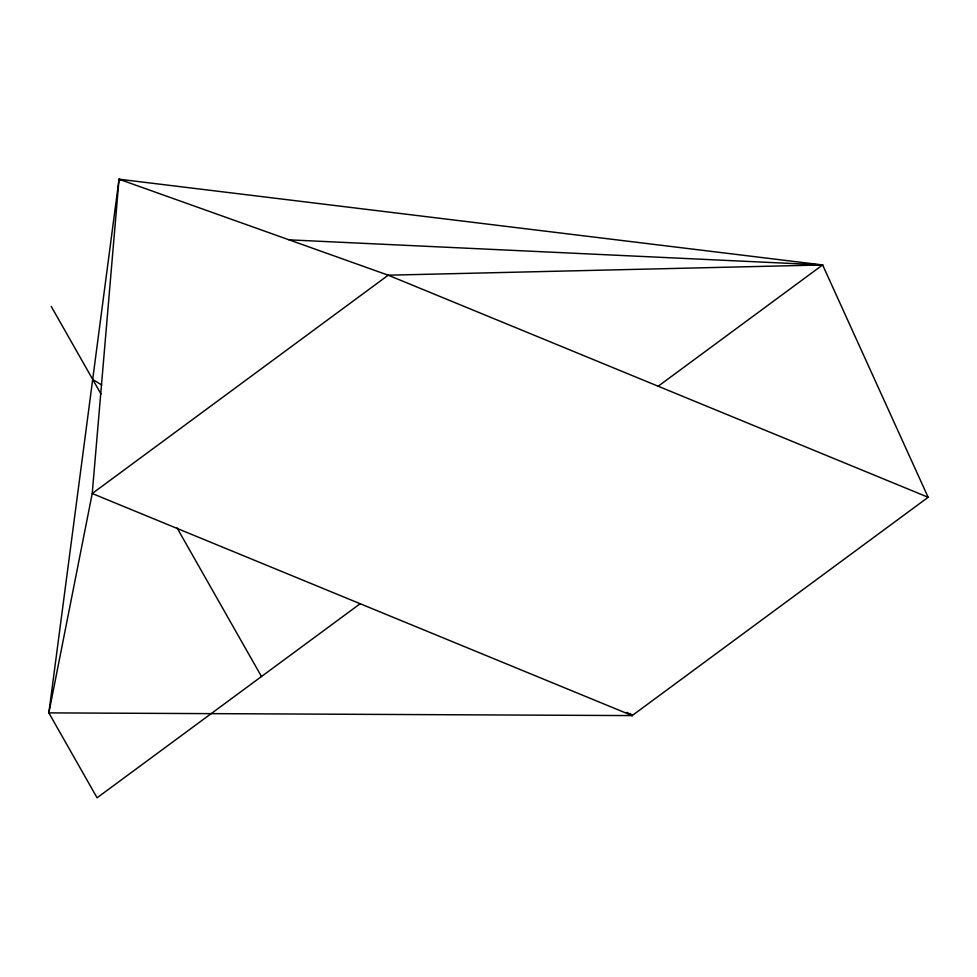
<?xml version="1.0" encoding="UTF-8"?>
<svg xmlns="http://www.w3.org/2000/svg" width="977" height="977" viewBox="0 0 977 977"><rect width="100%" height="100%" fill="white"/><g stroke="black" fill="none" stroke-linecap="round" stroke-linejoin="round"><path stroke-width="1.47" d="M928.15 497.281L388.223 275.196L119.023 179.206L48.85 712.88L632.156 715.591L928.15 497.281L822.622 264.95L119.023 179.206L92.229 493.519L48.85 712.88L97.077 797.794L360.183 603.725M658.18 386.233L822.622 264.95L289.07 239.841M822.622 264.95L388.223 275.196L92.229 493.519L632.156 715.591L630.055 713.393M119.023 179.206L121.869 180.33M92.705 379.406L101.755 385.048M626.99 712.367L632.156 715.591M51.195 306.351L100.985 394M177.093 527.971L261.482 676.524"/></g></svg>
